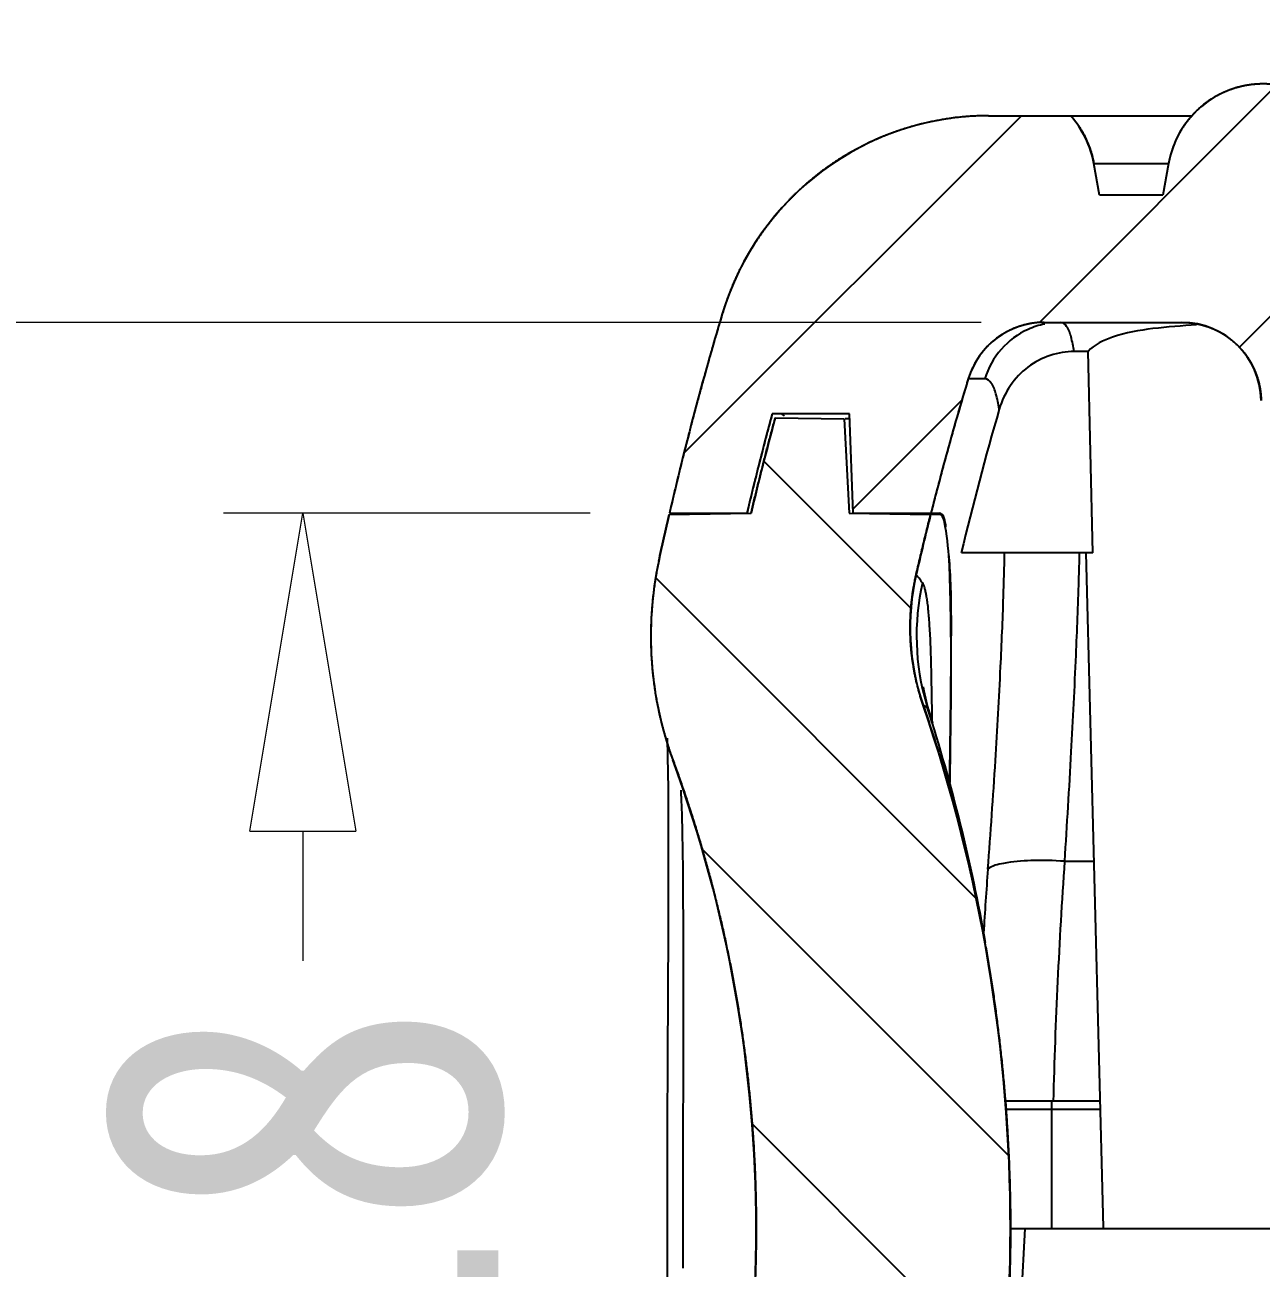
# Model space of a CAD drawing. Header units: millimetres. Extents: x 1786 to 4177, y -2705 to -1639.
# Drawn here: x 3956.99 to 3972.55, y -1677.72 to -1662.08 of the extents above; entities that cross this region are included whole.
import ezdxf

# ---------------------------------------------------------------- set-up
doc = ezdxf.new("R2010")
doc.units = ezdxf.units.MM
doc.layers.add('dim', color=3, linetype='Continuous', lineweight=9)
doc.styles.add('FFS', font='', dxfattribs={"width": 0.85})
doc.styles.get('FFS').set_extended_font_data('FangSong_GB2312')
doc.dimstyles.new('YanXiu', dxfattribs={"dimtxt": 2.5, "dimasz": 2.2, "dimexe": 1, "dimexo": 0.6, "dimgap": 0.66, "dimtad": 0, "dimzin": 9, "dimdsep": 46, "dimtxsty": 'FFS', "dimblk": 'CLOSEDBLANK', "dimcen": 0, "dimclrd": 256, "dimclre": 131, "dimclrt": 42, "dimazin": 2, "dimtfac": 1, "dimtofl": 0, "dimtmove": 0, "dimatfit": 3, "dimldrblk": 'CLOSEDBLANK', "dimfxl": 1, "dimlwd": 5, "dimlwe": 5, "dimarcsym": 0})

# ---------------------------------------------------------------- blocks, each defined once
blk = doc.blocks.new('_ClosedBlank')
at = {"color": 0, "linetype": 'ByBlock', "lineweight": -2}
for p, q in [((-1, 0.1667), (0, 0)), ((-1, 0.1667), (-1, -0.1667)), ((0, 0), (-1, -0.1667))]:
    blk.add_line(p, q, dxfattribs=at)
blk = doc.blocks.new('*D143')
at = {"layer": 'Defpoints', "color": 0, "transparency": 16777216}
for p in [(4897.463, -1454.904), (4881.097, -1477.704), (4897.949, -1477.704)]:
    blk.add_point(p, dxfattribs=at)
at = {"layer": 'dim', "color": 131, "lineweight": 5, "transparency": 16777216}
for p, q in [((4896.464, -1454.904), (4880.098, -1454.904)), ((4896.95, -1477.704), (4880.098, -1477.704))]:
    blk.add_line(p, q, dxfattribs=at)
at = {"layer": 'dim', "lineweight": 5, "transparency": 16777216}
for p, q in [((4881.097, -1458.904), (4881.097, -1459.929)), ((4881.097, -1473.704), (4881.097, -1472.679))]:
    blk.add_line(p, q, dxfattribs=at)
at = {"layer": 'dim', "lineweight": 5, "transparency": 16777216, "xscale": 4, "yscale": 4, "zscale": 4}
for p, rotation in [((4881.097, -1454.904), 90), ((4881.097, -1477.704), 270)]:
    blk.add_blockref('_ClosedBlank', p, dxfattribs=dict(at, rotation=rotation))
at = {"layer": 'dim', "color": 42, "transparency": 16777216, "insert": (4881.097, -1466.304), "char_height": 5, "attachment_point": 5, "rotation": 90, "style": 'FFS'}
blk.add_mtext('22.8', dxfattribs=at)
blk = doc.blocks.new('*D145')
at = {"layer": 'Defpoints', "color": 0, "transparency": 16777216}
for p in [(4892.539, -1457.304), (4887.925, -1475.304), (4892.539, -1475.304)]:
    blk.add_point(p, dxfattribs=at)
at = {"layer": 'dim', "color": 131, "lineweight": 5, "transparency": 16777216}
for p, q in [((4891.539, -1457.304), (4886.925, -1457.304)), ((4891.539, -1475.304), (4886.925, -1475.304))]:
    blk.add_line(p, q, dxfattribs=at)
at = {"layer": 'dim', "lineweight": 5, "transparency": 16777216}
for p, q in [((4887.925, -1461.304), (4887.925, -1462.938)), ((4887.925, -1471.304), (4887.925, -1469.669))]:
    blk.add_line(p, q, dxfattribs=at)
at = {"layer": 'dim', "lineweight": 5, "transparency": 16777216, "xscale": 4, "yscale": 4, "zscale": 4}
for p, rotation in [((4887.925, -1457.304), 90), ((4887.925, -1475.304), 270)]:
    blk.add_blockref('_ClosedBlank', p, dxfattribs=dict(at, rotation=rotation))
at = {"layer": 'dim', "color": 42, "transparency": 16777216, "insert": (4887.925, -1466.304), "char_height": 5, "attachment_point": 5, "rotation": 90, "style": 'FFS'}
blk.add_mtext('18', dxfattribs=at)
blk = doc.blocks.new('*u201')
at = {"linetype": 'Continuous'}
h = blk.add_hatch(dxfattribs=at)
h.set_pattern_fill('DEFAULT__10', color=2, scale=2, angle=45, style=0, pattern_type=0)
h.set_pattern_definition([(45, (-186.396, 143.179), (-1.414214, 1.414214), [])])
edge = h.paths.add_edge_path()
edge.add_line((-21.985, 235.388), (-20.954, 235.388))
edge.add_spline(control_points=[(-20.954, 235.388), (-20.801, 235.219), (-20.7, 235.013), (-20.661, 234.788)], knot_values=[0, 0, 0, 0, 1, 1, 1, 1], weights=[1, 0.974125, 0.974125, 1], degree=3, periodic=0)
edge.add_line((-20.59, 234.388), (-20.661, 234.788))
edge.add_line((-19.79, 234.388), (-20.59, 234.388))
edge.add_line((-19.72, 234.788), (-19.79, 234.388))
edge.add_spline(control_points=[(-17.336, 234.787), (-17.642, 236.531), (-19.412, 236.531), (-19.72, 234.788)], knot_values=[0, 0, 0, 0, 1, 1, 1, 1], weights=[1, 0.448931, 0.448931, 1], degree=3, periodic=0)
edge.add_spline(control_points=[(-17.336, 234.787), (-17.224, 234.155), (-16.722, 233.755), (-16.08, 233.788)], knot_values=[0, 0, 0, 0, 1, 1, 1, 1], weights=[1, 0.832524, 0.832524, 1], degree=3, periodic=0)
edge.add_line((-16.028, 232.788), (-16.08, 233.788))
edge.add_line((39.972, 232.788), (-16.028, 232.788))
edge.add_line((39.972, 232.788), (40.025, 233.788))
edge.add_spline(control_points=[(41.28, 234.787), (41.169, 234.155), (40.666, 233.755), (40.025, 233.788)], knot_values=[0, 0, 0, 0, 1, 1, 1, 1], weights=[1, 0.832524, 0.832524, 1], degree=3, periodic=0)
edge.add_spline(control_points=[(41.28, 234.787), (41.587, 236.531), (43.357, 236.531), (43.664, 234.788)], knot_values=[0, 0, 0, 0, 1, 1, 1, 1], weights=[1, 0.448931, 0.448931, 1], degree=3, periodic=0)
edge.add_line((43.664, 234.788), (43.735, 234.388))
edge.add_line((44.535, 234.388), (43.735, 234.388))
edge.add_line((44.535, 234.388), (44.605, 234.788))
edge.add_spline(control_points=[(44.898, 235.388), (44.745, 235.219), (44.645, 235.013), (44.605, 234.788)], knot_values=[0, 0, 0, 0, 1, 1, 1, 1], weights=[1, 0.974125, 0.974125, 1], degree=3, periodic=0)
edge.add_line((44.898, 235.388), (45.929, 235.388))
edge.add_spline(control_points=[(45.929, 235.388), (47.533, 235.388), (48.82, 234.431), (49.282, 232.895)], knot_values=[0, 0, 0, 0, 1, 1, 1, 1], weights=[1, 0.868262, 0.868262, 1], degree=3, periodic=0)
edge.add_spline(control_points=[(49.282, 232.895), (49.53, 232.067), (49.752, 231.231), (49.947, 230.388)], knot_values=[0, 0, 0, 0, 1, 1, 1, 1], weights=[1, 0.99965, 0.99965, 1], degree=3, periodic=0)
edge.add_line((48.971, 230.388), (49.947, 230.388))
edge.add_spline(control_points=[(48.653, 231.638), (48.766, 231.223), (48.872, 230.807), (48.971, 230.388)], knot_values=[0, 0, 0, 0, 1, 1, 1, 1], weights=[1, 0.999909, 0.999909, 1], degree=3, periodic=0)
edge.add_line((47.679, 231.638), (48.653, 231.638))
edge.add_line((47.635, 230.388), (47.679, 231.638))
edge.add_line((46.655, 230.388), (47.635, 230.388))
edge.add_spline(control_points=[(46.185, 232.079), (46.355, 231.519), (46.512, 230.955), (46.655, 230.388)], knot_values=[0, 0, 0, 0, 1, 1, 1, 1], weights=[1, 0.999811, 0.999811, 1], degree=3, periodic=0)
edge.add_spline(control_points=[(45.228, 232.788), (45.685, 232.788), (46.053, 232.516), (46.185, 232.079)], knot_values=[0, 0, 0, 0, 1, 1, 1, 1], weights=[1, 0.86885, 0.86885, 1], degree=3, periodic=0)
edge.add_line((43.499, 232.788), (45.228, 232.788))
edge.add_spline(control_points=[(43.499, 232.788), (42.921, 232.788), (42.509, 232.383), (42.499, 231.806)], knot_values=[0, 0, 0, 0, 1, 1, 1, 1], weights=[1, 0.808834, 0.808834, 1], degree=3, periodic=0)
edge.add_line((42.499, 231.806), (42.477, 230.583))
edge.add_spline(control_points=[(42.178, 230.288), (42.351, 230.288), (42.474, 230.41), (42.477, 230.583)], knot_values=[0, 0, 0, 0, 1, 1, 1, 1], weights=[1, 0.808834, 0.808834, 1], degree=3, periodic=0)
edge.add_line((42.178, 230.288), (-18.233, 230.288))
edge.add_spline(control_points=[(-18.233, 230.288), (-18.406, 230.288), (-18.53, 230.41), (-18.533, 230.583)], knot_values=[0, 0, 0, 0, 1, 1, 1, 1], weights=[1, 0.808834, 0.808834, 1], degree=3, periodic=0)
edge.add_line((-18.554, 231.806), (-18.533, 230.583))
edge.add_spline(control_points=[(-19.554, 232.788), (-18.976, 232.788), (-18.564, 232.383), (-18.554, 231.806)], knot_values=[0, 0, 0, 0, 1, 1, 1, 1], weights=[1, 0.808834, 0.808834, 1], degree=3, periodic=0)
edge.add_line((-21.284, 232.788), (-19.554, 232.788))
edge.add_spline(control_points=[(-21.284, 232.788), (-21.741, 232.788), (-22.108, 232.516), (-22.241, 232.079)], knot_values=[0, 0, 0, 0, 1, 1, 1, 1], weights=[1, 0.86885, 0.86885, 1], degree=3, periodic=0)
edge.add_spline(control_points=[(-22.241, 232.079), (-22.411, 231.519), (-22.567, 230.955), (-22.71, 230.388)], knot_values=[0, 0, 0, 0, 1, 1, 1, 1], weights=[1, 0.999811, 0.999811, 1], degree=3, periodic=0)
edge.add_line((-23.691, 230.388), (-22.71, 230.388))
edge.add_line((-23.691, 230.388), (-23.734, 231.638))
edge.add_line((-23.734, 231.638), (-24.708, 231.638))
edge.add_spline(control_points=[(-24.708, 231.638), (-24.821, 231.223), (-24.927, 230.807), (-25.026, 230.388)], knot_values=[0, 0, 0, 0, 1, 1, 1, 1], weights=[1, 0.999909, 0.999909, 1], degree=3, periodic=0)
edge.add_line((-26.002, 230.388), (-25.026, 230.388))
edge.add_spline(control_points=[(-25.337, 232.895), (-25.586, 232.067), (-25.807, 231.231), (-26.002, 230.388)], knot_values=[0, 0, 0, 0, 1, 1, 1, 1], weights=[1, 0.99965, 0.99965, 1], degree=3, periodic=0)
edge.add_spline(control_points=[(-21.985, 235.388), (-23.589, 235.388), (-24.875, 234.431), (-25.337, 232.895)], knot_values=[0, 0, 0, 0, 1, 1, 1, 1], weights=[1, 0.868262, 0.868262, 1], degree=3, periodic=0)
h = blk.add_hatch(dxfattribs=at)
h.set_pattern_fill('DEFAULT__7', color=2, scale=2, angle=-45, style=0, pattern_type=0)
h.set_pattern_definition([(315, (-183.5675, 143.179), (1.414214, 1.414214), [])])
edge = h.paths.add_edge_path()
edge.add_spline(control_points=[(-26.006, 212.406), (-26.051, 212.602), (-26.095, 212.797), (-26.137, 212.994)], knot_values=[0, 0, 0, 0, 1, 1, 1, 1], weights=[1, 0.999981, 0.999981, 1], degree=3, periodic=0)
edge.add_spline(control_points=[(-26.137, 212.994), (-26.317, 213.832), (-26.256, 214.687), (-25.96, 215.491)], knot_values=[0, 0, 0, 0, 1, 1, 1, 1], weights=[1, 0.973678, 0.973678, 1], degree=3, periodic=0)
edge.add_spline(control_points=[(-25.96, 227.285), (-24.545, 223.438), (-24.545, 219.339), (-25.96, 215.491)], knot_values=[0, 0, 0, 0, 1, 1, 1, 1], weights=[1, 0.959022, 0.959022, 1], degree=3, periodic=0)
edge.add_spline(control_points=[(-26.137, 229.783), (-26.317, 228.945), (-26.256, 228.09), (-25.96, 227.285)], knot_values=[0, 0, 0, 0, 1, 1, 1, 1], weights=[1, 0.973678, 0.973678, 1], degree=3, periodic=0)
edge.add_spline(control_points=[(-26.137, 229.783), (-26.095, 229.979), (-26.051, 230.175), (-26.006, 230.37)], knot_values=[0, 0, 0, 0, 1, 1, 1, 1], weights=[1, 0.999981, 0.999981, 1], degree=3, periodic=0)
edge.add_line((-26.006, 230.37), (-24.975, 230.388))
edge.add_spline(control_points=[(-24.975, 230.388), (-24.88, 230.79), (-24.778, 231.19), (-24.67, 231.588)], knot_values=[0, 0, 0, 0, 1, 1, 1, 1], weights=[1, 0.999916, 0.999916, 1], degree=3, periodic=0)
edge.add_line((-24.67, 231.588), (-23.803, 231.573))
edge.add_line((-23.803, 231.573), (-23.741, 230.388))
edge.add_line((-23.741, 230.388), (-22.715, 230.37))
edge.add_spline(control_points=[(-22.896, 229.618), (-22.838, 229.87), (-22.778, 230.12), (-22.715, 230.37)], knot_values=[0, 0, 0, 0, 1, 1, 1, 1], weights=[1, 0.999963, 0.999963, 1], degree=3, periodic=0)
edge.add_spline(control_points=[(-22.809, 227.973), (-22.992, 228.506), (-23.022, 229.069), (-22.896, 229.618)], knot_values=[0, 0, 0, 0, 1, 1, 1, 1], weights=[1, 0.974387, 0.974387, 1], degree=3, periodic=0)
edge.add_spline(control_points=[(-22.809, 227.973), (-21.33, 223.666), (-21.33, 219.111), (-22.809, 214.803)], knot_values=[0, 0, 0, 0, 1, 1, 1, 1], weights=[1, 0.963889, 0.963889, 1], degree=3, periodic=0)
edge.add_spline(control_points=[(-22.809, 214.803), (-22.992, 214.27), (-23.022, 213.708), (-22.896, 213.158)], knot_values=[0, 0, 0, 0, 1, 1, 1, 1], weights=[1, 0.974387, 0.974387, 1], degree=3, periodic=0)
edge.add_spline(control_points=[(-22.715, 212.406), (-22.778, 212.656), (-22.838, 212.907), (-22.896, 213.158)], knot_values=[0, 0, 0, 0, 1, 1, 1, 1], weights=[1, 0.999963, 0.999963, 1], degree=3, periodic=0)
edge.add_line((-23.741, 212.388), (-22.715, 212.406))
edge.add_line((-23.803, 211.203), (-23.741, 212.388))
edge.add_line((-24.67, 211.188), (-23.803, 211.203))
edge.add_spline(control_points=[(-24.67, 211.188), (-24.778, 211.587), (-24.88, 211.987), (-24.975, 212.388)], knot_values=[0, 0, 0, 0, 1, 1, 1, 1], weights=[1, 0.999916, 0.999916, 1], degree=3, periodic=0)
edge.add_line((-26.006, 212.406), (-24.975, 212.388))
at = {"color": 7, "linetype": 'Continuous'}
for p, q in [((-21.985, 235.388), (-20.954, 235.388)), ((-21.985, 235.388), (-19.419, 235.388)), ((-20.59, 234.388), (-20.661, 234.788)), ((-20.59, 234.388), (-20.661, 234.788)), ((-20.661, 234.788), (-19.72, 234.788)), ((-19.72, 234.788), (-19.79, 234.388)), ((-19.72, 234.788), (-19.79, 234.388)), ((-19.79, 234.388), (-20.59, 234.388)), ((-19.79, 234.388), (-20.59, 234.388)), ((-21.284, 232.788), (-19.554, 232.788)), ((-21.284, 232.788), (-19.554, 232.788)), ((-20.733, 232.422), (-20.906, 232.422)), ((-20.675, 229.888), (-20.733, 232.422)), ((-22.031, 232.079), (-22.241, 232.079)), ((-23.734, 231.638), (-24.708, 231.638)), ((-23.734, 231.638), (-24.708, 231.638)), ((-24.67, 231.588), (-23.803, 231.573)), ((-24.67, 231.588), (-23.803, 231.573)), ((-23.803, 231.573), (-23.741, 230.388)), ((-23.803, 231.573), (-23.741, 230.388)), ((-23.732, 231.573), (-23.792, 231.573)), ((-23.691, 230.388), (-23.734, 231.638)), ((-23.691, 230.388), (-23.734, 231.638)), ((-26.006, 230.37), (-24.975, 230.388)), ((-26.006, 230.37), (-24.975, 230.388)), ((-26.002, 230.388), (-25.026, 230.388)), ((-26.002, 230.388), (-25.026, 230.388)), ((-23.741, 230.388), (-22.715, 230.37)), ((-23.741, 230.388), (-22.715, 230.37)), ((-23.691, 230.388), (-22.71, 230.388)), ((-23.691, 230.388), (-22.607, 230.388)), ((-22.619, 230.37), (-22.704, 230.37)), ((-22.611, 230.371), (-22.619, 230.37)), ((-20.675, 229.888), (-22.328, 229.888)), ((-20.763, 229.888), (-20.541, 221.398)), ((-22.796, 228.148), (-22.805, 228.204)), ((-22.753, 227.965), (-22.796, 228.148)), ((-22.732, 227.895), (-22.753, 227.965)), ((-22.463, 227.893), (-22.462, 227.935)), ((-22.459, 227.892), (-22.458, 227.934)), ((-22.688, 227.75), (-22.732, 227.895)), ((-22.464, 227.811), (-22.463, 227.893)), ((-22.461, 227.725), (-22.459, 227.892)), ((-26.032, 227.558), (-26.026, 227.324)), ((-21.027, 226.007), (-20.662, 226.007)), ((-20.583, 222.988), (-21.779, 222.988)), ((-21.19, 221.388), (-21.19, 222.988)), ((-21.771, 222.888), (-20.58, 222.888)), ((-25.829, 220.888), (-25.829, 221.387)), ((-21.528, 221.388), (-21.973, 212.888)), ((-21.71, 221.388), (-12.528, 221.388))]:
    blk.add_line(p, q, dxfattribs=at)
for points in [[(-26.026, 227.324), (-26.02, 226.917), (-26.017, 226.414), (-26.017, 225.818), (-26.019, 225.136)], [(-26.019, 225.136), (-26.026, 223.54), (-26.029, 222.651), (-26.031, 221.73), (-26.03, 220.801), (-26.028, 219.891), (-26.018, 217.49)]]:
    blk.add_lwpolyline(points, dxfattribs=at)
for centre, radius, start, end in [((-18.528, 234.578), 1.21, 9.9707, 170), ((-21.985, 231.888), 3.5, 90, 163.2814), ((-21.853, 234.578), 1.21, 10, 42.0309), ((12.972, 221.388), 40, 163.2814, 166.9971), ((-21.284, 231.788), 1, 90, 163.1119), ((-19.554, 231.788), 1, 1, 90), ((-21.075, 231.785), 1.003, 101.7257, 114.3345), ((12.972, 221.388), 36.8, 163.1119, 165.8439), ((13.169, 221.471), 36.482, 163.7218, 166.6595), ((12.972, 221.388), 39.05, 164.7825, 166.675), ((12.972, 221.388), 39, 164.8386, 166.6576), ((12.972, 221.388), 40, 167.0236, 167.8853), ((12.972, 221.388), 36.8, 165.8726, 167.0772), ((-82.238, 231.463), 61.419, 358.20557, 358.53428), ((-21.737, 228.839), 4.5, 167.8853, 200.1934), ((-19.972, 228.947), 3, 167.0772, 198.9445), ((-19.901, 228.841), 2.991, 167.0638, 196.6778), ((-54.75, 227.684), 32.053, 0.6958, 1.1386), ((-41.994, 221.388), 20.283, 341.0555, 18.9445), ((-19.919, 228.836), 2.973, 196.6794, 197.6139), ((-43.857, 221.159), 22.165, 9.9328, 17.8021), ((-67.876, 227.524), 45.181, 0.3202, 0.6968), ((-390.342, 232.418), 367.907, 359.15806, 359.28253), ((-198.436, 229.745), 175.987, 359.10513, 359.34221), ((-41.994, 221.388), 17.083, 339.8066, 20.1934), ((-37.118, 226.291), 11.278, 2.1954, 3.1037), ((36.851, 221.485), 59.011, 175.70047, 176.48581), ((43.571, 221.425), 64.761, 175.94301, 178.61691)]:
    blk.add_arc(centre, radius, start, end, dxfattribs=at)
for points, start_tangent, end_tangent in [([(-17.336, 234.787), (-17.337, 234.797), (-17.339, 234.806), (-17.341, 234.815), (-17.343, 234.825), (-17.345, 234.834), (-17.347, 234.843), (-17.349, 234.853), (-17.351, 234.862), (-17.353, 234.872), (-17.356, 234.881), (-17.358, 234.891), (-17.361, 234.901), (-17.364, 234.91), (-17.367, 234.92), (-17.37, 234.93), (-17.373, 234.94), (-17.376, 234.95), (-17.379, 234.96), (-17.382, 234.97), (-17.386, 234.979), (-17.389, 234.989), (-17.393, 234.999), (-17.397, 235.01), (-17.401, 235.02), (-17.405, 235.03), (-17.409, 235.04), (-17.413, 235.05), (-17.417, 235.06), (-17.422, 235.07), (-17.427, 235.081), (-17.431, 235.091), (-17.436, 235.101), (-17.441, 235.111), (-17.446, 235.122), (-17.451, 235.132), (-17.457, 235.142), (-17.462, 235.152), (-17.468, 235.163), (-17.474, 235.173), (-17.48, 235.183), (-17.486, 235.194), (-17.492, 235.204), (-17.498, 235.214), (-17.504, 235.225), (-17.511, 235.235), (-17.518, 235.245), (-17.525, 235.255), (-17.532, 235.266), (-17.539, 235.276), (-17.546, 235.286), (-17.553, 235.296), (-17.561, 235.306), (-17.569, 235.317), (-17.577, 235.327), (-17.585, 235.337), (-17.593, 235.347), (-17.601, 235.357), (-17.61, 235.367), (-17.618, 235.377), (-17.627, 235.387), (-17.636, 235.396), (-17.645, 235.406), (-17.654, 235.416), (-17.664, 235.426), (-17.673, 235.435), (-17.683, 235.445), (-17.693, 235.454), (-17.703, 235.464), (-17.713, 235.473), (-17.723, 235.482), (-17.734, 235.491), (-17.744, 235.5), (-17.755, 235.509), (-17.766, 235.518), (-17.777, 235.527), (-17.788, 235.536), (-17.799, 235.545), (-17.811, 235.553), (-17.822, 235.562), (-17.834, 235.57), (-17.846, 235.578), (-17.858, 235.586), (-17.87, 235.594), (-17.883, 235.602), (-17.895, 235.61), (-17.908, 235.617), (-17.92, 235.625), (-17.933, 235.632), (-17.946, 235.64), (-17.959, 235.647), (-17.973, 235.654), (-17.986, 235.66), (-18, 235.667), (-18.013, 235.674), (-18.027, 235.68), (-18.041, 235.686), (-18.055, 235.692), (-18.069, 235.698), (-18.083, 235.704), (-18.097, 235.709), (-18.112, 235.715), (-18.126, 235.72), (-18.141, 235.725), (-18.156, 235.73), (-18.17, 235.734), (-18.185, 235.739), (-18.2, 235.743), (-18.215, 235.747), (-18.23, 235.751), (-18.246, 235.755), (-18.261, 235.759), (-18.276, 235.762), (-18.292, 235.765), (-18.307, 235.768), (-18.322, 235.771), (-18.338, 235.773), (-18.354, 235.776), (-18.369, 235.778), (-18.385, 235.78), (-18.401, 235.782), (-18.416, 235.783), (-18.432, 235.785), (-18.448, 235.786), (-18.464, 235.787), (-18.48, 235.787), (-18.496, 235.788), (-18.511, 235.788), (-18.527, 235.788), (-18.543, 235.788), (-18.559, 235.788), (-18.575, 235.787), (-18.591, 235.787), (-18.607, 235.786), (-18.622, 235.785), (-18.638, 235.783), (-18.654, 235.782), (-18.67, 235.78), (-18.685, 235.778), (-18.701, 235.776), (-18.717, 235.773), (-18.732, 235.771), (-18.748, 235.768), (-18.763, 235.765), (-18.779, 235.762), (-18.794, 235.759), (-18.809, 235.755), (-18.824, 235.751), (-18.839, 235.747), (-18.855, 235.743), (-18.869, 235.739), (-18.884, 235.735), (-18.899, 235.73), (-18.914, 235.725), (-18.928, 235.72), (-18.943, 235.715), (-18.957, 235.709), (-18.972, 235.704), (-18.986, 235.698), (-19, 235.692), (-19.014, 235.686), (-19.028, 235.68), (-19.042, 235.674), (-19.055, 235.667), (-19.069, 235.661), (-19.082, 235.654), (-19.095, 235.647), (-19.108, 235.64), (-19.121, 235.633), (-19.134, 235.625), (-19.147, 235.618), (-19.16, 235.61), (-19.172, 235.602), (-19.184, 235.595), (-19.197, 235.587), (-19.209, 235.579), (-19.221, 235.57), (-19.232, 235.562), (-19.244, 235.554), (-19.256, 235.545), (-19.267, 235.536), (-19.278, 235.528), (-19.289, 235.519), (-19.3, 235.51), (-19.311, 235.501), (-19.321, 235.492), (-19.332, 235.483), (-19.342, 235.473), (-19.352, 235.464), (-19.362, 235.455), (-19.372, 235.445), (-19.382, 235.436), (-19.391, 235.426), (-19.401, 235.416), (-19.41, 235.407), (-19.419, 235.397), (-19.428, 235.387), (-19.437, 235.377), (-19.445, 235.367), (-19.454, 235.357), (-19.462, 235.347), (-19.47, 235.337), (-19.478, 235.327), (-19.486, 235.317), (-19.494, 235.307), (-19.501, 235.297), (-19.509, 235.287), (-19.516, 235.276), (-19.523, 235.266), (-19.53, 235.256), (-19.537, 235.246), (-19.544, 235.235), (-19.551, 235.225), (-19.557, 235.215), (-19.563, 235.205), (-19.569, 235.194), (-19.575, 235.184), (-19.581, 235.174), (-19.587, 235.163), (-19.593, 235.153), (-19.598, 235.143), (-19.604, 235.132), (-19.609, 235.122), (-19.614, 235.112), (-19.619, 235.102), (-19.624, 235.091), (-19.629, 235.081), (-19.633, 235.071), (-19.638, 235.061), (-19.642, 235.051), (-19.646, 235.04), (-19.65, 235.03), (-19.654, 235.02), (-19.658, 235.01), (-19.662, 235), (-19.666, 234.99), (-19.669, 234.98), (-19.673, 234.97), (-19.676, 234.96), (-19.679, 234.95), (-19.682, 234.94), (-19.686, 234.931), (-19.688, 234.921), (-19.691, 234.911), (-19.694, 234.901), (-19.697, 234.892), (-19.699, 234.882), (-19.702, 234.872), (-19.704, 234.863), (-19.706, 234.853), (-19.708, 234.844), (-19.711, 234.835), (-19.713, 234.825), (-19.714, 234.816), (-19.716, 234.807), (-19.718, 234.797), (-19.72, 234.788)], (-0.173144, 0.984897), (-0.173648, -0.984808)), ([(-21.985, 235.388), (-22.017, 235.388), (-22.05, 235.388), (-22.083, 235.387), (-22.116, 235.386), (-22.149, 235.384), (-22.182, 235.383), (-22.215, 235.381), (-22.249, 235.378), (-22.282, 235.376), (-22.316, 235.373), (-22.349, 235.369), (-22.383, 235.366), (-22.416, 235.362), (-22.45, 235.357), (-22.483, 235.353), (-22.517, 235.348), (-22.551, 235.342), (-22.585, 235.337), (-22.618, 235.33), (-22.652, 235.324), (-22.686, 235.317), (-22.72, 235.31), (-22.754, 235.303), (-22.787, 235.295), (-22.821, 235.287), (-22.855, 235.278), (-22.889, 235.27), (-22.922, 235.26), (-22.956, 235.251), (-22.99, 235.241), (-23.023, 235.231), (-23.057, 235.22), (-23.091, 235.209), (-23.124, 235.198), (-23.157, 235.186), (-23.191, 235.174), (-23.224, 235.162), (-23.257, 235.149), (-23.29, 235.136), (-23.323, 235.122), (-23.356, 235.108), (-23.389, 235.094), (-23.422, 235.08), (-23.454, 235.065), (-23.487, 235.05), (-23.519, 235.034), (-23.551, 235.018), (-23.583, 235.002), (-23.615, 234.985), (-23.647, 234.968), (-23.679, 234.951), (-23.71, 234.933), (-23.741, 234.916), (-23.773, 234.897), (-23.804, 234.879), (-23.834, 234.86), (-23.865, 234.84), (-23.895, 234.821), (-23.926, 234.801), (-23.956, 234.781), (-23.985, 234.76), (-24.015, 234.739), (-24.044, 234.718), (-24.074, 234.697), (-24.103, 234.675), (-24.131, 234.653), (-24.16, 234.631), (-24.188, 234.608), (-24.216, 234.585), (-24.244, 234.562), (-24.271, 234.538), (-24.298, 234.514), (-24.325, 234.49), (-24.352, 234.466), (-24.379, 234.442), (-24.405, 234.417), (-24.431, 234.392), (-24.456, 234.366), (-24.482, 234.341), (-24.507, 234.315), (-24.532, 234.289), (-24.556, 234.263), (-24.58, 234.236), (-24.604, 234.21), (-24.628, 234.183), (-24.651, 234.155), (-24.674, 234.128), (-24.697, 234.101), (-24.719, 234.073), (-24.741, 234.045), (-24.763, 234.017), (-24.785, 233.989), (-24.806, 233.96), (-24.827, 233.931), (-24.847, 233.903), (-24.867, 233.874), (-24.887, 233.845), (-24.907, 233.815), (-24.926, 233.786), (-24.945, 233.756), (-24.963, 233.727), (-24.981, 233.697), (-24.999, 233.667), (-25.017, 233.637), (-25.034, 233.607), (-25.051, 233.577), (-25.067, 233.546), (-25.083, 233.516), (-25.099, 233.485), (-25.115, 233.455), (-25.13, 233.424), (-25.145, 233.393), (-25.159, 233.362), (-25.173, 233.332), (-25.187, 233.301), (-25.201, 233.27), (-25.214, 233.239), (-25.227, 233.207), (-25.239, 233.176), (-25.251, 233.145), (-25.263, 233.114), (-25.275, 233.083), (-25.286, 233.051), (-25.297, 233.02), (-25.307, 232.989), (-25.317, 232.958), (-25.327, 232.926), (-25.337, 232.895)], (-1, 0), (-0.287671, -0.957729)), ([(-20.954, 235.388), (-20.94, 235.373), (-20.926, 235.357), (-20.913, 235.341), (-20.9, 235.324), (-20.887, 235.307), (-20.874, 235.29), (-20.862, 235.273), (-20.85, 235.256), (-20.838, 235.238), (-20.827, 235.22), (-20.816, 235.202), (-20.805, 235.184), (-20.794, 235.165), (-20.784, 235.147), (-20.774, 235.128), (-20.765, 235.109), (-20.756, 235.09), (-20.747, 235.07), (-20.738, 235.051), (-20.73, 235.031), (-20.723, 235.011), (-20.715, 234.991), (-20.708, 234.971), (-20.701, 234.951), (-20.695, 234.931), (-20.689, 234.911), (-20.683, 234.891), (-20.678, 234.87), (-20.673, 234.85), (-20.669, 234.829), (-20.664, 234.809), (-20.661, 234.788)], (0.669532, -0.742783), (0.173648, -0.984808)), ([(-25.337, 232.895), (-25.383, 232.74), (-25.429, 232.584), (-25.474, 232.429), (-25.518, 232.273), (-25.562, 232.117), (-25.605, 231.96), (-25.648, 231.804), (-25.69, 231.647), (-25.731, 231.49), (-25.772, 231.333), (-25.812, 231.176), (-25.851, 231.019), (-25.89, 230.862), (-25.928, 230.704), (-25.965, 230.546), (-26.002, 230.388)], (-0.287671, -0.957729), (-0.225, -0.974359)), ([(-21.284, 232.788), (-21.293, 232.788), (-21.302, 232.788), (-21.312, 232.788), (-21.321, 232.788), (-21.331, 232.787), (-21.34, 232.787), (-21.35, 232.786), (-21.359, 232.785), (-21.369, 232.785), (-21.378, 232.784), (-21.388, 232.783), (-21.397, 232.782), (-21.407, 232.781), (-21.416, 232.779), (-21.426, 232.778), (-21.436, 232.777), (-21.445, 232.775), (-21.455, 232.774), (-21.464, 232.772), (-21.474, 232.77), (-21.484, 232.768), (-21.493, 232.766), (-21.503, 232.764), (-21.513, 232.762), (-21.522, 232.759), (-21.532, 232.757), (-21.541, 232.755), (-21.551, 232.752), (-21.561, 232.749), (-21.57, 232.746), (-21.58, 232.743), (-21.589, 232.74), (-21.599, 232.737), (-21.609, 232.734), (-21.618, 232.731), (-21.628, 232.727), (-21.637, 232.724), (-21.647, 232.72), (-21.656, 232.716), (-21.665, 232.713), (-21.675, 232.709), (-21.684, 232.705), (-21.693, 232.701), (-21.703, 232.696), (-21.712, 232.692), (-21.721, 232.688), (-21.73, 232.683), (-21.74, 232.678), (-21.749, 232.674), (-21.758, 232.669), (-21.767, 232.664), (-21.776, 232.659), (-21.785, 232.654), (-21.794, 232.649), (-21.802, 232.643), (-21.811, 232.638), (-21.82, 232.632), (-21.829, 232.627), (-21.837, 232.621), (-21.846, 232.615), (-21.854, 232.61), (-21.863, 232.604), (-21.871, 232.598), (-21.879, 232.592), (-21.888, 232.585), (-21.896, 232.579), (-21.904, 232.573), (-21.912, 232.566), (-21.92, 232.56), (-21.928, 232.553), (-21.936, 232.547), (-21.944, 232.54), (-21.951, 232.533), (-21.959, 232.526), (-21.966, 232.519), (-21.974, 232.512), (-21.981, 232.505), (-21.989, 232.498), (-21.996, 232.49), (-22.003, 232.483), (-22.01, 232.476), (-22.017, 232.468), (-22.024, 232.461), (-22.031, 232.453), (-22.038, 232.445), (-22.044, 232.438), (-22.051, 232.43), (-22.057, 232.422), (-22.064, 232.414), (-22.07, 232.406), (-22.076, 232.398), (-22.082, 232.39), (-22.088, 232.382), (-22.094, 232.374), (-22.1, 232.366), (-22.106, 232.357), (-22.112, 232.349), (-22.117, 232.341), (-22.123, 232.332), (-22.128, 232.324), (-22.133, 232.316), (-22.139, 232.307), (-22.144, 232.299), (-22.149, 232.29), (-22.154, 232.281), (-22.159, 232.273), (-22.163, 232.264), (-22.168, 232.256), (-22.172, 232.247), (-22.177, 232.238), (-22.181, 232.229), (-22.185, 232.221), (-22.19, 232.212), (-22.194, 232.203), (-22.198, 232.194), (-22.202, 232.185), (-22.205, 232.177), (-22.209, 232.168), (-22.213, 232.159), (-22.216, 232.15), (-22.219, 232.141), (-22.223, 232.132), (-22.226, 232.123), (-22.229, 232.114), (-22.232, 232.106), (-22.235, 232.097), (-22.238, 232.088), (-22.241, 232.079)], (-1, 0), (-0.290503, -0.956874)), ([(-20.906, 232.422), (-20.947, 232.607), (-21.003, 232.738), (-21.077, 232.788)], (-0.171451, 0.985193), (-1, 0.000673)), ([(-19.554, 232.788), (-19.543, 232.788), (-19.532, 232.788), (-19.521, 232.788), (-19.51, 232.787), (-19.499, 232.787), (-19.487, 232.786), (-19.476, 232.785), (-19.465, 232.784), (-19.454, 232.783), (-19.442, 232.782), (-19.431, 232.781), (-19.42, 232.779), (-19.408, 232.778), (-19.397, 232.776), (-19.385, 232.774), (-19.374, 232.772), (-19.362, 232.77), (-19.351, 232.767), (-19.339, 232.765), (-19.328, 232.762), (-19.316, 232.76), (-19.305, 232.757), (-19.293, 232.754), (-19.281, 232.75), (-19.27, 232.747), (-19.258, 232.744), (-19.247, 232.74), (-19.235, 232.736), (-19.224, 232.732), (-19.212, 232.728), (-19.201, 232.724), (-19.189, 232.72), (-19.178, 232.715), (-19.167, 232.71), (-19.155, 232.705), (-19.144, 232.7), (-19.133, 232.695), (-19.121, 232.69), (-19.11, 232.684), (-19.099, 232.679), (-19.088, 232.673), (-19.077, 232.667), (-19.066, 232.661), (-19.055, 232.655), (-19.044, 232.649), (-19.033, 232.642), (-19.023, 232.635), (-19.012, 232.629), (-19.001, 232.622), (-18.991, 232.615), (-18.98, 232.607), (-18.97, 232.6), (-18.96, 232.593), (-18.95, 232.585), (-18.94, 232.577), (-18.929, 232.569), (-18.92, 232.561), (-18.91, 232.553), (-18.9, 232.545), (-18.89, 232.536), (-18.881, 232.528), (-18.872, 232.519), (-18.862, 232.51), (-18.853, 232.502), (-18.844, 232.493), (-18.835, 232.483), (-18.826, 232.474), (-18.818, 232.465), (-18.809, 232.455), (-18.801, 232.446), (-18.792, 232.436), (-18.784, 232.426), (-18.776, 232.416), (-18.768, 232.407), (-18.76, 232.396), (-18.752, 232.386), (-18.745, 232.376), (-18.738, 232.366), (-18.73, 232.355), (-18.723, 232.345), (-18.716, 232.334), (-18.709, 232.324), (-18.703, 232.313), (-18.696, 232.302), (-18.69, 232.291), (-18.684, 232.281), (-18.677, 232.27), (-18.671, 232.259), (-18.666, 232.248), (-18.66, 232.237), (-18.655, 232.225), (-18.649, 232.214), (-18.644, 232.203), (-18.639, 232.192), (-18.634, 232.18), (-18.629, 232.169), (-18.625, 232.158), (-18.62, 232.146), (-18.616, 232.135), (-18.612, 232.123), (-18.608, 232.112), (-18.604, 232.101), (-18.6, 232.089), (-18.597, 232.078), (-18.593, 232.066), (-18.59, 232.055), (-18.587, 232.043), (-18.584, 232.032), (-18.581, 232.02), (-18.579, 232.009), (-18.576, 231.997), (-18.574, 231.986), (-18.571, 231.974), (-18.569, 231.963), (-18.567, 231.951), (-18.566, 231.94), (-18.564, 231.929), (-18.562, 231.917), (-18.561, 231.906), (-18.56, 231.895), (-18.559, 231.883), (-18.558, 231.872), (-18.557, 231.861), (-18.556, 231.85), (-18.555, 231.839), (-18.555, 231.828), (-18.554, 231.817), (-18.554, 231.806)], (1, 0), (0.017452, -0.999848)), ([(-21.488, 232.699), (-21.826, 232.448), (-22.031, 232.079)], (-0.910837, -0.412767), (-0.28956, -0.95716)), ([(-19.917, 232.709), (-20.426, 232.602), (-20.733, 232.422)], (-0.99249, -0.122329), (-0.673236, -0.739427)), ([(-19.366, 232.755), (-19.917, 232.709)], (-0.998615, -0.052605), (-0.99249, -0.122329)), ([(-20.906, 232.422), (-21.211, 232.372), (-21.49, 232.225), (-21.711, 231.992), (-21.85, 231.697)], (-1, 0), (-0.280302, -0.959912)), ([(-22.241, 232.079), (-22.304, 231.869), (-22.366, 231.658), (-22.426, 231.448), (-22.485, 231.236), (-22.544, 231.025), (-22.6, 230.813), (-22.656, 230.601), (-22.71, 230.388)], (-0.290503, -0.956874), (-0.244565, -0.969633)), ([(-21.85, 231.697), (-21.893, 231.889), (-21.951, 232.025), (-22.031, 232.079)], (-0.166137, 0.986103), (-0.999999, 0.001042)), ([(-24.708, 231.638), (-24.75, 231.483), (-24.792, 231.327), (-24.832, 231.171), (-24.873, 231.015), (-24.912, 230.858), (-24.951, 230.702), (-24.989, 230.545), (-25.026, 230.388)], (-0.262484, -0.964936), (-0.230474, -0.973079)), ([(-24.975, 230.388), (-24.939, 230.539), (-24.902, 230.689), (-24.865, 230.839), (-24.827, 230.99), (-24.789, 231.139), (-24.75, 231.289), (-24.71, 231.439), (-24.67, 231.588)], (0.230769, 0.973009), (0.261538, 0.965193)), ([(-24.556, 231.608), (-24.609, 231.638)], (-0.549394, 0.835563), (-1, 0)), ([(-26.137, 229.783), (-26.073, 230.077), (-26.006, 230.37)], (0.209869, 0.97773), (0.22455, 0.974463)), ([(-22.896, 229.618), (-22.852, 229.807), (-22.807, 229.995), (-22.761, 230.183), (-22.715, 230.37)], (0.223639, 0.974672), (0.244079, 0.969755)), ([(-22.531, 230.22), (-22.611, 230.372)], (-0.178352, 0.983967), (-0.997337, -0.072933)), ([(-22.522, 230.217), (-22.607, 230.388)], (-0.121051, 0.992646), (-1, 0)), ([(-22.479, 229.73), (-22.531, 230.22)], (-0.041643, 0.999133), (-0.178352, 0.983967)), ([(-22.458, 227.934), (-22.454, 228.867), (-22.472, 229.708), (-22.485, 229.873)], (0.009403, 0.999956), (-0.089714, 0.995968)), ([(-21.994, 225.909), (-21.899, 227.275), (-21.834, 228.452), (-21.798, 229.334), (-21.784, 229.888)], (0.074939, 0.997188), (0.018699, 0.999825)), ([(-26.137, 229.783), (-26.145, 229.745), (-26.153, 229.706), (-26.16, 229.668), (-26.167, 229.629), (-26.174, 229.59), (-26.18, 229.552), (-26.186, 229.513), (-26.192, 229.474), (-26.197, 229.434), (-26.202, 229.395), (-26.207, 229.356), (-26.212, 229.317), (-26.216, 229.277), (-26.219, 229.238), (-26.223, 229.198), (-26.226, 229.159), (-26.228, 229.119), (-26.231, 229.079), (-26.233, 229.04), (-26.234, 229), (-26.235, 228.96), (-26.236, 228.92), (-26.237, 228.88), (-26.237, 228.841), (-26.237, 228.801), (-26.236, 228.761), (-26.236, 228.721), (-26.234, 228.681), (-26.233, 228.641), (-26.231, 228.601), (-26.229, 228.561), (-26.226, 228.522), (-26.223, 228.482), (-26.22, 228.442), (-26.216, 228.402), (-26.212, 228.363), (-26.207, 228.323), (-26.203, 228.283), (-26.198, 228.244), (-26.192, 228.204), (-26.186, 228.165), (-26.18, 228.126), (-26.174, 228.086), (-26.167, 228.047), (-26.16, 228.008), (-26.152, 227.969), (-26.144, 227.93), (-26.136, 227.891), (-26.128, 227.852), (-26.119, 227.814), (-26.11, 227.775), (-26.1, 227.737), (-26.09, 227.698), (-26.08, 227.66), (-26.069, 227.622), (-26.059, 227.584), (-26.047, 227.546), (-26.036, 227.508), (-26.024, 227.471), (-26.012, 227.433), (-26, 227.396), (-25.987, 227.359), (-25.974, 227.322), (-25.96, 227.285)], (-0.209869, -0.97773), (0.345189, -0.938533)), ([(-22.462, 227.935), (-22.459, 228.918), (-22.479, 229.73)], (0.011769, 0.999931), (-0.041643, 0.999133)), ([(-22.809, 227.973), (-22.817, 227.998), (-22.825, 228.022), (-22.833, 228.047), (-22.841, 228.072), (-22.848, 228.096), (-22.856, 228.121), (-22.863, 228.146), (-22.869, 228.171), (-22.876, 228.196), (-22.882, 228.221), (-22.889, 228.247), (-22.895, 228.272), (-22.9, 228.297), (-22.906, 228.323), (-22.911, 228.348), (-22.916, 228.374), (-22.921, 228.4), (-22.926, 228.425), (-22.93, 228.451), (-22.934, 228.477), (-22.938, 228.503), (-22.942, 228.529), (-22.946, 228.555), (-22.949, 228.581), (-22.952, 228.607), (-22.955, 228.633), (-22.958, 228.659), (-22.96, 228.685), (-22.962, 228.711), (-22.964, 228.737), (-22.966, 228.764), (-22.967, 228.79), (-22.969, 228.816), (-22.97, 228.842), (-22.971, 228.868), (-22.971, 228.895), (-22.971, 228.921), (-22.972, 228.947), (-22.971, 228.973), (-22.971, 229), (-22.971, 229.026), (-22.97, 229.052), (-22.969, 229.078), (-22.967, 229.104), (-22.966, 229.13), (-22.964, 229.156), (-22.962, 229.182), (-22.96, 229.209), (-22.958, 229.234), (-22.955, 229.26), (-22.952, 229.286), (-22.949, 229.312), (-22.946, 229.338), (-22.943, 229.364), (-22.939, 229.39), (-22.935, 229.415), (-22.931, 229.441), (-22.926, 229.466), (-22.922, 229.492), (-22.917, 229.517), (-22.912, 229.543), (-22.907, 229.568), (-22.901, 229.593), (-22.896, 229.618)], (-0.324652, 0.945833), (0.223639, 0.974672)), ([(-22.817, 229.51), (-22.861, 229.57), (-22.887, 229.605), (-22.896, 229.617)], (-0.595603, 0.803279), (-0.60061, 0.799542)), ([(-22.76, 229.304), (-22.77, 229.365), (-22.781, 229.415), (-22.792, 229.456), (-22.804, 229.488), (-22.817, 229.51)], (-0.146977, 0.98914), (-0.594205, 0.804314)), ([(-21.027, 226.007), (-20.944, 227.385), (-20.884, 228.601), (-20.849, 229.54)], (0.06447, 0.99792), (0.031219, 0.999513)), ([(-22.703, 228.321), (-22.708, 228.528), (-22.714, 228.702), (-22.72, 228.848), (-22.727, 228.967), (-22.734, 229.066), (-22.742, 229.154), (-22.75, 229.234), (-22.76, 229.304)], (-0.020084, 0.999798), (-0.146977, 0.98914)), ([(-22.809, 227.973), (-22.776, 227.876), (-22.743, 227.778), (-22.711, 227.68), (-22.679, 227.582), (-22.648, 227.484), (-22.617, 227.385), (-22.587, 227.286), (-22.557, 227.187), (-22.528, 227.088), (-22.499, 226.988), (-22.47, 226.888), (-22.442, 226.788), (-22.415, 226.688), (-22.388, 226.588), (-22.362, 226.487), (-22.336, 226.386), (-22.31, 226.285), (-22.286, 226.184), (-22.261, 226.083), (-22.237, 225.981), (-22.214, 225.879), (-22.191, 225.777), (-22.169, 225.675), (-22.147, 225.573), (-22.125, 225.471), (-22.105, 225.368), (-22.084, 225.265), (-22.065, 225.162), (-22.045, 225.059), (-22.027, 224.956), (-22.008, 224.853), (-21.991, 224.749), (-21.974, 224.645), (-21.957, 224.542), (-21.941, 224.438), (-21.925, 224.334), (-21.91, 224.23), (-21.896, 224.125), (-21.882, 224.021), (-21.869, 223.917), (-21.856, 223.812), (-21.843, 223.707), (-21.832, 223.603), (-21.82, 223.498), (-21.81, 223.393), (-21.8, 223.288), (-21.79, 223.183), (-21.781, 223.077), (-21.772, 222.972), (-21.764, 222.867), (-21.757, 222.762), (-21.75, 222.656), (-21.744, 222.551), (-21.738, 222.445), (-21.733, 222.34), (-21.728, 222.234), (-21.724, 222.128), (-21.72, 222.023), (-21.717, 221.917), (-21.715, 221.811), (-21.713, 221.706), (-21.711, 221.6), (-21.711, 221.494), (-21.71, 221.388), (-21.711, 221.283), (-21.711, 221.177), (-21.713, 221.071), (-21.715, 220.965), (-21.717, 220.86), (-21.72, 220.754), (-21.724, 220.648), (-21.728, 220.543), (-21.733, 220.437), (-21.738, 220.331), (-21.744, 220.226), (-21.75, 220.12), (-21.757, 220.015), (-21.764, 219.91), (-21.772, 219.804), (-21.781, 219.699), (-21.79, 219.594), (-21.8, 219.489), (-21.81, 219.384), (-21.82, 219.279), (-21.832, 219.174), (-21.843, 219.069), (-21.856, 218.965), (-21.869, 218.86), (-21.882, 218.756), (-21.896, 218.651), (-21.91, 218.547), (-21.925, 218.443), (-21.941, 218.339), (-21.957, 218.235), (-21.974, 218.131), (-21.991, 218.028), (-22.008, 217.924), (-22.027, 217.821), (-22.045, 217.717), (-22.065, 217.614), (-22.084, 217.511), (-22.105, 217.409), (-22.125, 217.306), (-22.147, 217.204), (-22.169, 217.101), (-22.191, 216.999), (-22.214, 216.897), (-22.237, 216.796), (-22.261, 216.694), (-22.286, 216.593), (-22.31, 216.491), (-22.336, 216.39), (-22.362, 216.29), (-22.388, 216.189), (-22.415, 216.088), (-22.442, 215.988), (-22.47, 215.888), (-22.499, 215.789), (-22.528, 215.689), (-22.557, 215.59), (-22.587, 215.49), (-22.617, 215.392), (-22.648, 215.293), (-22.679, 215.195), (-22.711, 215.096), (-22.743, 214.998), (-22.776, 214.901), (-22.809, 214.803)], (0.324652, -0.945833), (-0.324652, -0.945833)), ([(-22.753, 227.936), (-22.785, 227.957), (-22.803, 227.969)], (-0.84566, 0.533722), (-0.829217, 0.558926)), ([(-22.732, 227.895), (-22.735, 227.903), (-22.744, 227.924), (-22.753, 227.936)], (-0.298843, 0.954302), (-0.737255, 0.675614)), ([(-25.96, 227.285), (-25.929, 227.199), (-25.898, 227.112), (-25.867, 227.025), (-25.837, 226.937), (-25.807, 226.85), (-25.778, 226.762), (-25.749, 226.674), (-25.72, 226.586), (-25.692, 226.497), (-25.665, 226.408), (-25.638, 226.319), (-25.611, 226.23), (-25.585, 226.141), (-25.559, 226.051), (-25.534, 225.961), (-25.509, 225.871), (-25.485, 225.781), (-25.461, 225.691), (-25.438, 225.6), (-25.415, 225.509), (-25.393, 225.418), (-25.371, 225.327), (-25.349, 225.236), (-25.328, 225.144), (-25.308, 225.053), (-25.288, 224.961), (-25.269, 224.869), (-25.25, 224.777), (-25.231, 224.684), (-25.213, 224.592), (-25.196, 224.499), (-25.179, 224.406), (-25.163, 224.313), (-25.147, 224.22), (-25.131, 224.127), (-25.117, 224.034), (-25.102, 223.941), (-25.088, 223.847), (-25.075, 223.753), (-25.062, 223.66), (-25.05, 223.566), (-25.038, 223.472), (-25.027, 223.378), (-25.016, 223.284), (-25.006, 223.189), (-24.996, 223.095), (-24.987, 223.001), (-24.978, 222.906), (-24.97, 222.812), (-24.962, 222.717), (-24.955, 222.623), (-24.948, 222.528), (-24.942, 222.433), (-24.937, 222.338), (-24.932, 222.243), (-24.927, 222.148), (-24.923, 222.054), (-24.92, 221.959), (-24.917, 221.864), (-24.915, 221.769), (-24.913, 221.673), (-24.911, 221.578), (-24.911, 221.483), (-24.91, 221.388), (-24.911, 221.293), (-24.911, 221.198), (-24.913, 221.103), (-24.915, 221.008), (-24.917, 220.913), (-24.92, 220.818), (-24.923, 220.723), (-24.927, 220.628), (-24.932, 220.533), (-24.937, 220.438), (-24.942, 220.344), (-24.948, 220.249), (-24.955, 220.154), (-24.962, 220.059), (-24.97, 219.965), (-24.978, 219.87), (-24.987, 219.776), (-24.996, 219.681), (-25.006, 219.587), (-25.016, 219.493), (-25.027, 219.399), (-25.038, 219.305), (-25.05, 219.211), (-25.062, 219.117), (-25.075, 219.023), (-25.088, 218.93), (-25.102, 218.836), (-25.117, 218.743), (-25.131, 218.649), (-25.147, 218.556), (-25.163, 218.463), (-25.179, 218.37), (-25.196, 218.277), (-25.213, 218.185), (-25.231, 218.092), (-25.25, 218), (-25.269, 217.908), (-25.288, 217.816), (-25.308, 217.724), (-25.328, 217.632), (-25.349, 217.541), (-25.371, 217.45), (-25.393, 217.358), (-25.415, 217.267), (-25.438, 217.177), (-25.461, 217.086), (-25.485, 216.996), (-25.509, 216.905), (-25.534, 216.815), (-25.559, 216.725), (-25.585, 216.636), (-25.611, 216.546), (-25.638, 216.457), (-25.665, 216.368), (-25.692, 216.28), (-25.72, 216.191), (-25.749, 216.103), (-25.778, 216.015), (-25.807, 215.927), (-25.837, 215.839), (-25.867, 215.752), (-25.898, 215.665), (-25.929, 215.578), (-25.96, 215.491)], (0.345189, -0.938533), (-0.345189, -0.938533)), ([(-25.829, 221.387), (-25.829, 222.315), (-25.827, 223.145), (-25.826, 223.838), (-25.825, 224.425), (-25.825, 224.922), (-25.827, 225.338), (-25.829, 225.686), (-25.831, 225.976), (-25.835, 226.218), (-25.839, 226.418), (-25.843, 226.585), (-25.848, 226.723)], (-0.000002, 1), (-0.039079, 0.999236)), ([(-21.027, 226.007), (-21.453, 226.016), (-21.797, 225.981), (-21.994, 225.909)], (-0.997488, 0.070833), (-0.778816, -0.627253))]:
    blk.add_spline(points, degree=3, dxfattribs=dict(at, start_tangent=start_tangent, end_tangent=end_tangent))
at = {"layer": 'dim'}
for base, p1, p2, picture, middle in [((-37.444, 209.988), (-21.077, 232.788), (-20.592, 209.988), '*D143', (-37.444, 221.388)), ((-30.616, 212.388), (-26.002, 230.388), (-26.002, 212.388), '*D145', (-30.616, 221.388))]:
    dim = blk.add_linear_dim(base=base, p1=p1, p2=p2, angle=90, dimstyle='YanXiu', override={"dimtxt": 5, "dimasz": 4, "dimexe": 0.9995, "dimexo": 0.9995, "dimgap": 0.9995}, dxfattribs=at)
    dim.commit()
    dim.dimension.update_dxf_attribs({"geometry": picture, "text_midpoint": middle, "insert": (-4918.541, 1687.692)})

msp = doc.modelspace()

# ---------------------------------------------------------------- block references
msp.add_blockref('*u201', (3991.104, -1898.608))

doc.saveas('drawing.dxf')
